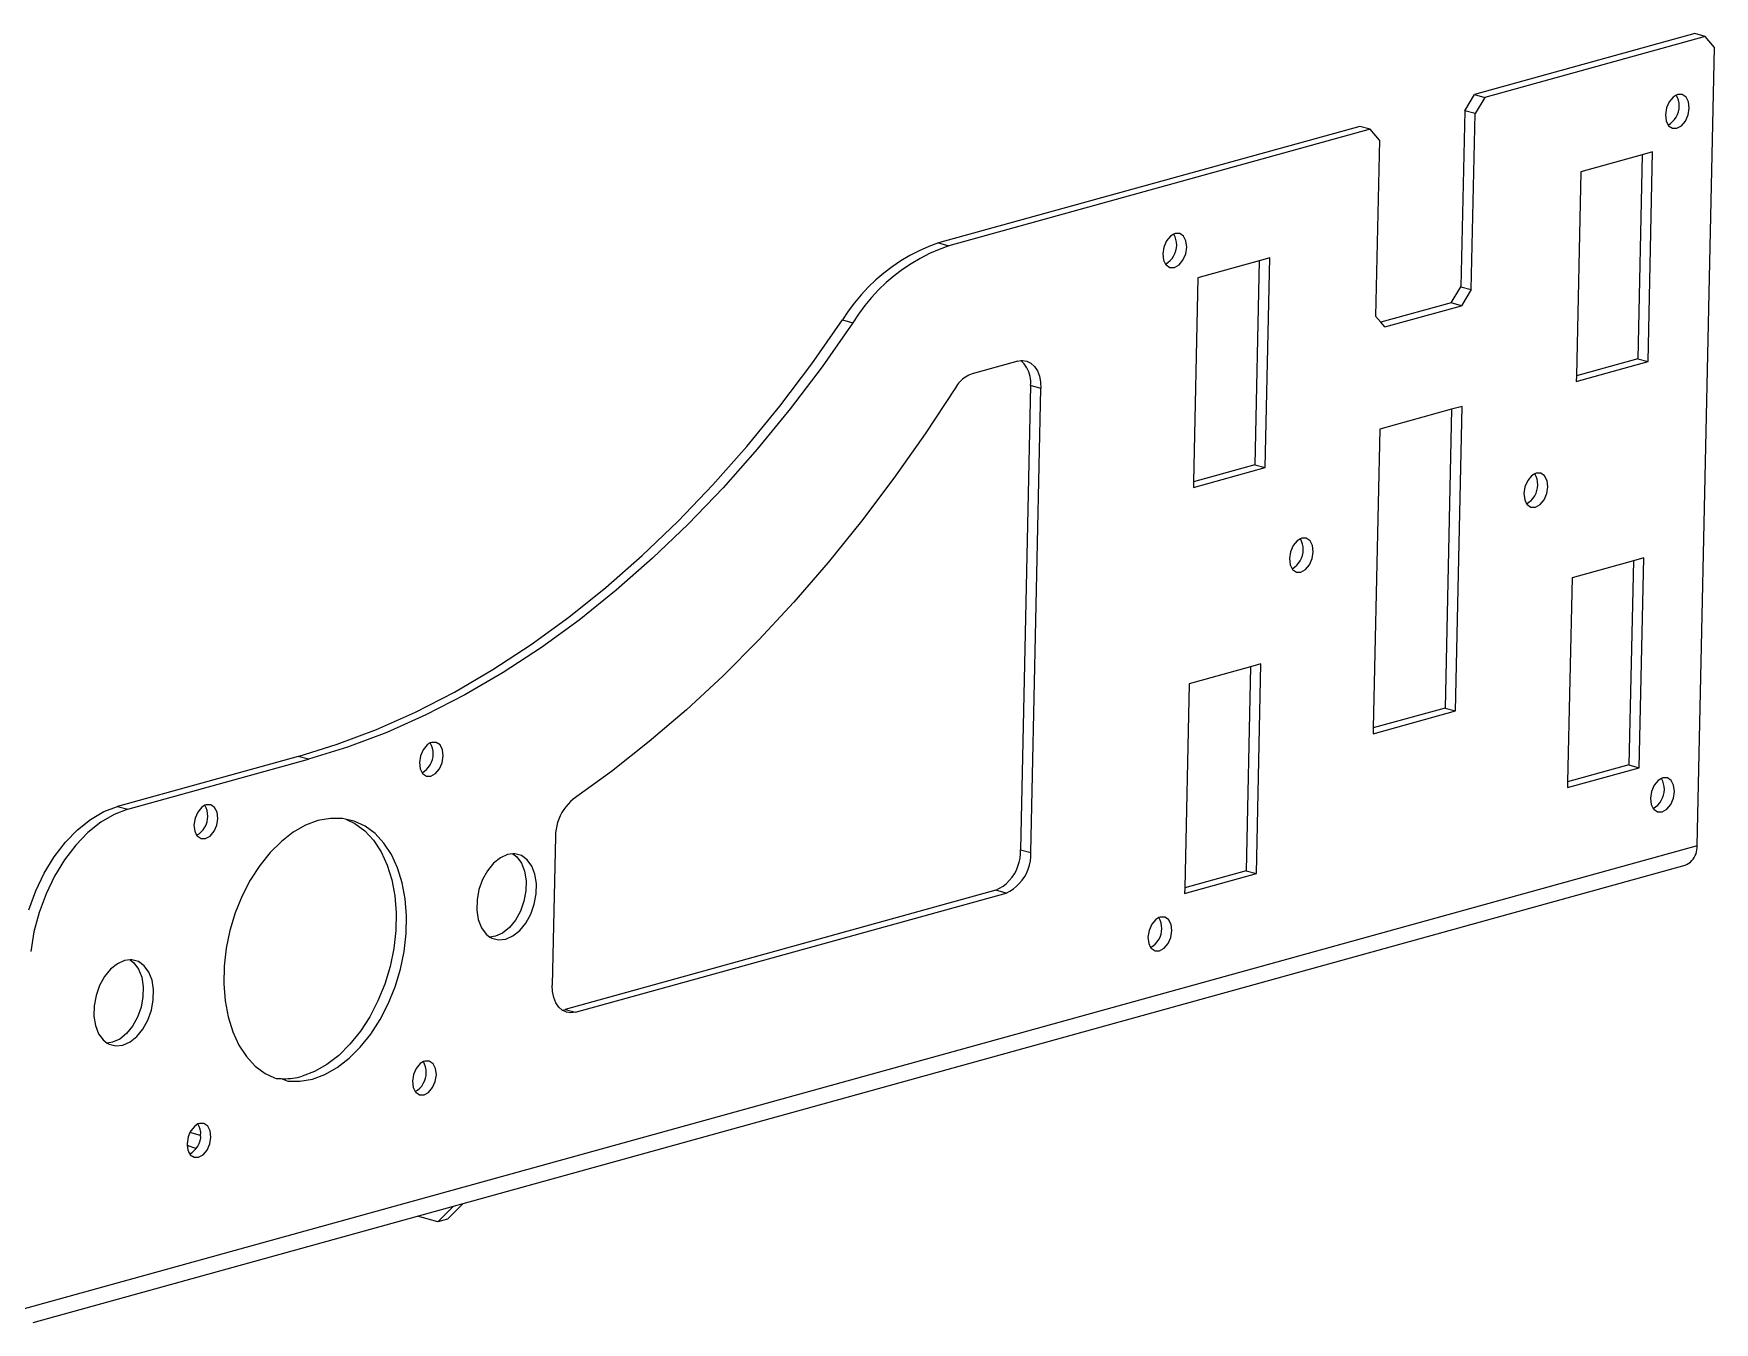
# Model space of a CAD drawing. Header units: millimetres. Extents: x -200 to 3600, y -1100 to 300.
# Drawn here: x 910.5 to 970.2, y -224 to -178.2 of the extents above; entities that cross this region are included whole.
import ezdxf

# ---------------------------------------------------------------- set-up
doc = ezdxf.new("R2010")
doc.units = ezdxf.units.MM
doc.layers.add('Layer0', color=7, linetype='CONTINUOUS', true_color=0xffffff)

msp = doc.modelspace()

# ---------------------------------------------------------------- linework, layer by layer
at = {"layer": 'Layer0'}
for p, q in [((969.46, -178.229), (961.641, -180.393)), ((969.827, -178.33), (962.008, -180.494)), ((969.827, -178.33), (969.46, -178.229)), ((970.156, -178.717), (969.827, -178.33)), ((969.54, -207.071), (970.156, -178.717)), ((961.291, -180.968), (961.641, -180.393)), ((961.641, -180.393), (962.008, -180.494)), ((962.008, -180.494), (961.657, -181.069)), ((968.452, -180.87), (968.415, -181.109)), ((968.549, -180.65), (968.452, -180.87)), ((968.689, -180.482), (968.549, -180.65)), ((968.803, -180.409), (968.689, -180.482)), ((968.853, -180.391), (968.803, -180.409)), ((968.849, -180.501), (968.803, -180.409)), ((968.881, -180.598), (968.849, -180.501)), ((969.014, -180.392), (968.853, -180.391)), ((968.901, -180.698), (968.881, -180.598)), ((968.9, -180.902), (968.907, -180.8)), ((968.907, -180.8), (968.901, -180.698)), ((969.15, -180.484), (969.014, -180.392)), ((969.237, -180.653), (969.15, -180.484)), ((969.227, -181.113), (969.265, -180.874)), ((969.265, -180.874), (969.237, -180.653)), ((961.291, -180.968), (961.155, -187.215)), ((961.657, -181.069), (961.291, -180.968)), ((961.521, -187.316), (961.657, -181.069)), ((968.415, -181.109), (968.442, -181.33)), ((968.442, -181.33), (968.51, -181.474)), ((968.51, -181.474), (968.596, -181.418)), ((968.51, -181.474), (968.53, -181.5)), ((968.596, -181.418), (968.674, -181.352)), ((968.674, -181.352), (968.742, -181.275)), ((968.742, -181.275), (968.8, -181.191)), ((968.8, -181.191), (968.846, -181.099)), ((968.846, -181.099), (968.879, -181.003)), ((968.879, -181.003), (968.9, -180.902)), ((968.99, -181.502), (969.131, -181.333)), ((969.131, -181.333), (969.227, -181.113)), ((957.561, -181.522), (942.603, -185.661)), ((957.928, -181.623), (942.969, -185.762)), ((957.928, -181.623), (957.561, -181.522)), ((958.257, -182.009), (957.928, -181.623)), ((958.257, -182.009), (958.122, -188.257)), ((968.53, -181.5), (968.665, -181.592)), ((968.665, -181.592), (968.827, -181.592)), ((968.827, -181.592), (968.99, -181.502)), ((967.593, -182.531), (965.414, -183.134)), ((967.593, -182.531), (967.435, -189.776)), ((967.964, -182.428), (967.593, -182.531)), ((967.802, -189.877), (967.964, -182.428)), ((965.414, -183.134), (965.256, -190.379)), ((950.7, -185.589), (950.604, -185.81)), ((950.841, -185.421), (950.7, -185.589)), ((950.955, -185.348), (950.841, -185.421)), ((951.004, -185.33), (950.955, -185.348)), ((951, -185.44), (950.955, -185.348)), ((951.033, -185.537), (951, -185.44)), ((951.166, -185.331), (951.004, -185.33)), ((951.052, -185.637), (951.033, -185.537)), ((951.059, -185.739), (951.052, -185.637)), ((951.301, -185.423), (951.166, -185.331)), ((951.389, -185.592), (951.301, -185.423)), ((951.416, -185.813), (951.389, -185.592)), ((941.583, -186.111), (941.263, -186.299)), ((941.914, -185.941), (941.583, -186.111)), ((941.95, -186.212), (941.629, -186.4)), ((942.254, -185.791), (941.914, -185.941)), ((942.281, -186.042), (941.95, -186.212)), ((942.603, -185.661), (942.254, -185.791)), ((942.621, -185.892), (942.281, -186.042)), ((942.603, -185.661), (942.969, -185.762)), ((942.969, -185.762), (942.621, -185.892)), ((950.604, -185.81), (950.566, -186.048)), ((950.566, -186.048), (950.594, -186.269)), ((950.825, -186.291), (950.893, -186.214)), ((950.893, -186.214), (950.951, -186.13)), ((950.951, -186.13), (950.997, -186.038)), ((950.997, -186.038), (951.031, -185.942)), ((951.031, -185.942), (951.052, -185.841)), ((951.052, -185.841), (951.059, -185.739)), ((951.283, -186.272), (951.379, -186.052)), ((951.379, -186.052), (951.416, -185.813)), ((954.365, -186.192), (953.994, -186.294)), ((954.203, -193.64), (954.365, -186.192)), ((940.657, -186.73), (940.373, -186.971)), ((940.953, -186.506), (940.657, -186.73)), ((941.023, -186.831), (940.74, -187.072)), ((941.263, -186.299), (940.953, -186.506)), ((941.32, -186.607), (941.023, -186.831)), ((941.629, -186.4), (941.32, -186.607)), ((950.594, -186.269), (950.661, -186.413)), ((950.661, -186.413), (950.747, -186.357)), ((950.661, -186.413), (950.682, -186.439)), ((950.682, -186.439), (950.817, -186.531)), ((950.747, -186.357), (950.825, -186.291)), ((950.817, -186.531), (950.978, -186.532)), ((950.978, -186.532), (951.142, -186.441)), ((951.142, -186.441), (951.283, -186.272)), ((953.994, -186.294), (951.815, -186.897)), ((953.994, -186.294), (953.836, -193.539)), ((940.105, -187.228), (939.851, -187.5)), ((940.373, -186.971), (940.105, -187.228)), ((940.471, -187.329), (940.217, -187.601)), ((940.74, -187.072), (940.471, -187.329)), ((951.815, -186.897), (951.658, -194.142)), ((960.804, -187.79), (961.155, -187.215)), ((961.155, -187.215), (961.521, -187.316)), ((961.521, -187.316), (961.171, -187.891)), ((939.614, -187.786), (939.393, -188.085)), ((939.851, -187.5), (939.614, -187.786)), ((939.98, -187.887), (939.76, -188.186)), ((940.217, -187.601), (939.98, -187.887)), ((960.804, -187.79), (958.312, -188.48)), ((958.451, -188.643), (961.171, -187.891)), ((961.171, -187.891), (960.804, -187.79)), ((938.097, -189.958), (939.19, -188.397)), ((939.557, -188.498), (938.463, -190.059)), ((939.393, -188.085), (939.19, -188.397)), ((939.19, -188.397), (939.557, -188.498)), ((939.76, -188.186), (939.557, -188.498)), ((958.312, -188.48), (958.122, -188.257)), ((958.451, -188.643), (958.312, -188.48)), ((967.435, -189.776), (965.256, -190.379)), ((967.435, -189.776), (967.802, -189.877)), ((936.963, -191.456), (938.097, -189.958)), ((938.463, -190.059), (937.33, -191.557)), ((943.558, -190.426), (943.504, -190.463)), ((943.614, -190.392), (943.558, -190.426)), ((943.672, -190.361), (943.614, -190.392)), ((943.732, -190.334), (943.672, -190.361)), ((943.793, -190.311), (943.732, -190.334)), ((945.415, -189.862), (943.793, -190.311)), ((945.415, -189.862), (945.528, -189.842)), ((945.528, -189.842), (945.58, -189.84)), ((945.587, -189.899), (945.528, -189.842)), ((945.58, -189.84), (945.738, -189.864)), ((945.642, -189.96), (945.587, -189.899)), ((945.692, -190.026), (945.642, -189.96)), ((945.736, -190.095), (945.692, -190.026)), ((945.775, -190.167), (945.736, -190.095)), ((945.738, -189.864), (945.882, -189.934)), ((945.808, -190.243), (945.775, -190.167)), ((945.835, -190.321), (945.808, -190.243)), ((945.855, -190.4), (945.835, -190.321)), ((945.869, -190.481), (945.855, -190.4)), ((945.882, -189.934), (946.008, -190.048)), ((946.008, -190.048), (946.11, -190.201)), ((946.11, -190.201), (946.184, -190.387)), ((946.184, -190.387), (946.227, -190.599)), ((965.252, -190.583), (967.802, -189.877)), ((965.256, -190.379), (965.252, -190.583)), ((943.201, -190.804), (942.126, -192.438)), ((943.235, -190.748), (943.201, -190.804)), ((943.272, -190.694), (943.235, -190.748)), ((943.313, -190.642), (943.272, -190.694)), ((943.357, -190.593), (943.313, -190.642)), ((943.403, -190.547), (943.357, -190.593)), ((943.452, -190.503), (943.403, -190.547)), ((943.504, -190.463), (943.452, -190.503)), ((945.872, -190.728), (945.514, -207.212)), ((945.877, -190.563), (945.869, -190.481)), ((945.872, -190.728), (945.877, -190.646)), ((946.238, -190.829), (945.872, -190.728)), ((945.877, -190.646), (945.877, -190.563)), ((945.88, -207.313), (946.238, -190.829)), ((946.227, -190.599), (946.238, -190.829)), ((935.792, -192.888), (936.963, -191.456)), ((937.33, -191.557), (936.158, -192.989)), ((960.824, -191.569), (958.271, -192.276)), ((960.824, -191.569), (960.593, -202.179)), ((961.195, -191.467), (960.824, -191.569)), ((960.96, -202.28), (961.195, -191.467)), ((942.126, -192.438), (941.013, -194.02)), ((958.271, -192.276), (958.04, -202.885)), ((934.585, -194.252), (935.792, -192.888)), ((936.158, -192.989), (934.952, -194.353)), ((951.653, -194.346), (954.203, -193.64)), ((953.836, -193.539), (951.658, -194.142)), ((953.836, -193.539), (954.203, -193.64)), ((963.666, -193.933), (963.525, -194.102)), ((963.78, -193.86), (963.666, -193.933)), ((963.829, -193.843), (963.78, -193.86)), ((963.825, -193.952), (963.78, -193.86)), ((963.858, -194.049), (963.825, -193.952)), ((963.991, -193.843), (963.829, -193.843)), ((964.126, -193.935), (963.991, -193.843)), ((964.214, -194.105), (964.126, -193.935)), ((933.347, -195.542), (934.585, -194.252)), ((934.952, -194.353), (933.713, -195.643)), ((941.013, -194.02), (939.863, -195.545)), ((951.658, -194.142), (951.653, -194.346)), ((963.429, -194.322), (963.391, -194.561)), ((963.391, -194.561), (963.419, -194.782)), ((963.525, -194.102), (963.429, -194.322)), ((963.776, -194.642), (963.822, -194.551)), ((963.822, -194.551), (963.856, -194.454)), ((963.856, -194.454), (963.877, -194.354)), ((963.878, -194.15), (963.858, -194.049)), ((963.877, -194.354), (963.884, -194.252)), ((963.884, -194.252), (963.878, -194.15)), ((964.108, -194.785), (964.204, -194.565)), ((964.204, -194.565), (964.241, -194.326)), ((964.241, -194.326), (964.214, -194.105)), ((963.419, -194.782), (963.487, -194.925)), ((963.487, -194.925), (963.572, -194.87)), ((963.487, -194.925), (963.507, -194.951)), ((963.507, -194.951), (963.642, -195.043)), ((963.572, -194.87), (963.65, -194.803)), ((963.642, -195.043), (963.803, -195.044)), ((963.65, -194.803), (963.719, -194.727)), ((963.719, -194.727), (963.776, -194.642)), ((963.803, -195.044), (963.967, -194.953)), ((963.967, -194.953), (964.108, -194.785)), ((932.079, -196.758), (933.347, -195.542)), ((933.713, -195.643), (932.445, -196.859)), ((939.863, -195.545), (938.68, -197.011)), ((955.337, -196.238), (955.196, -196.407)), ((955.451, -196.165), (955.337, -196.238)), ((955.5, -196.148), (955.451, -196.165)), ((955.496, -196.257), (955.451, -196.165)), ((955.529, -196.354), (955.496, -196.257)), ((955.662, -196.148), (955.5, -196.148)), ((955.548, -196.455), (955.529, -196.354)), ((955.797, -196.24), (955.662, -196.148)), ((955.885, -196.41), (955.797, -196.24)), ((930.785, -197.895), (932.079, -196.758)), ((932.445, -196.859), (931.151, -197.996)), ((955.1, -196.627), (955.062, -196.866)), ((955.062, -196.866), (955.09, -197.087)), ((955.196, -196.407), (955.1, -196.627)), ((955.389, -197.032), (955.447, -196.947)), ((955.447, -196.947), (955.493, -196.856)), ((955.493, -196.856), (955.527, -196.759)), ((955.527, -196.759), (955.547, -196.659)), ((955.547, -196.659), (955.555, -196.557)), ((955.555, -196.557), (955.548, -196.455)), ((955.778, -197.09), (955.875, -196.87)), ((955.875, -196.87), (955.912, -196.631)), ((955.912, -196.631), (955.885, -196.41)), ((967.279, -196.948), (965.101, -197.551)), ((967.279, -196.948), (967.122, -204.194)), ((967.65, -196.846), (967.279, -196.948)), ((967.488, -204.295), (967.65, -196.846)), ((938.68, -197.011), (937.464, -198.416)), ((955.09, -197.087), (955.157, -197.23)), ((955.157, -197.23), (955.243, -197.175)), ((955.157, -197.23), (955.177, -197.256)), ((955.177, -197.256), (955.312, -197.348)), ((955.243, -197.175), (955.321, -197.108)), ((955.312, -197.348), (955.474, -197.349)), ((955.321, -197.108), (955.389, -197.032)), ((955.474, -197.349), (955.638, -197.258)), ((955.638, -197.258), (955.778, -197.09)), ((965.101, -197.551), (964.943, -204.797)), ((929.467, -198.951), (930.785, -197.895)), ((931.151, -197.996), (929.834, -199.052)), ((937.464, -198.416), (936.219, -199.757)), ((928.13, -199.924), (929.467, -198.951)), ((929.834, -199.052), (928.496, -200.025)), ((926.775, -200.811), (928.13, -199.924)), ((936.219, -199.757), (934.947, -201.031)), ((928.496, -200.025), (927.141, -200.912)), ((925.406, -201.61), (926.775, -200.811)), ((927.141, -200.912), (925.772, -201.711)), ((934.947, -201.031), (933.649, -202.236)), ((953.681, -200.711), (951.502, -201.314)), ((953.681, -200.711), (953.523, -207.957)), ((954.052, -200.609), (953.681, -200.711)), ((953.89, -208.058), (954.052, -200.609)), ((924.026, -202.321), (925.406, -201.61)), ((925.772, -201.711), (924.393, -202.422)), ((951.502, -201.314), (951.344, -208.56)), ((922.639, -202.94), (924.026, -202.321)), ((933.649, -202.236), (932.328, -203.37)), ((958.036, -203.089), (960.96, -202.28)), ((960.593, -202.179), (958.04, -202.885)), ((960.593, -202.179), (960.96, -202.28)), ((921.247, -203.466), (922.639, -202.94)), ((924.393, -202.422), (923.006, -203.041)), ((958.04, -202.885), (958.036, -203.089)), ((919.855, -203.898), (921.247, -203.466)), ((923.006, -203.041), (921.614, -203.567)), ((924.436, -203.488), (924.295, -203.656)), ((924.55, -203.415), (924.436, -203.488)), ((924.6, -203.397), (924.55, -203.415)), ((924.595, -203.506), (924.55, -203.415)), ((924.628, -203.603), (924.595, -203.506)), ((924.761, -203.398), (924.6, -203.397)), ((924.896, -203.49), (924.761, -203.398)), ((924.984, -203.659), (924.896, -203.49)), ((932.328, -203.37), (930.987, -204.43)), ((919.855, -203.898), (913.444, -205.672)), ((913.81, -205.773), (920.221, -203.999)), ((920.221, -203.999), (919.855, -203.898)), ((921.614, -203.567), (920.221, -203.999)), ((924.199, -203.876), (924.162, -204.115)), ((924.162, -204.115), (924.189, -204.336)), ((924.295, -203.656), (924.199, -203.876)), ((924.547, -204.197), (924.593, -204.105)), ((924.593, -204.105), (924.626, -204.008)), ((924.626, -204.008), (924.647, -203.908)), ((924.648, -203.704), (924.628, -203.603)), ((924.647, -203.908), (924.654, -203.806)), ((924.654, -203.806), (924.648, -203.704)), ((924.878, -204.339), (924.974, -204.119)), ((924.974, -204.119), (925.012, -203.88)), ((925.012, -203.88), (924.984, -203.659)), ((924.189, -204.336), (924.257, -204.479)), ((924.257, -204.479), (924.343, -204.424)), ((924.257, -204.479), (924.277, -204.505)), ((924.277, -204.505), (924.412, -204.598)), ((924.343, -204.424), (924.42, -204.357)), ((924.412, -204.598), (924.574, -204.598)), ((924.42, -204.357), (924.489, -204.281)), ((924.489, -204.281), (924.547, -204.197)), ((924.574, -204.598), (924.737, -204.507)), ((924.737, -204.507), (924.878, -204.339)), ((930.987, -204.43), (929.628, -205.416)), ((964.939, -205), (967.488, -204.295)), ((967.122, -204.194), (964.943, -204.797)), ((967.122, -204.194), (967.488, -204.295)), ((968.162, -204.751), (968.021, -204.919)), ((968.276, -204.678), (968.162, -204.751)), ((968.325, -204.66), (968.276, -204.678)), ((968.321, -204.77), (968.276, -204.678)), ((968.487, -204.661), (968.325, -204.66)), ((968.622, -204.753), (968.487, -204.661)), ((968.71, -204.922), (968.622, -204.753)), ((964.943, -204.797), (964.939, -205)), ((967.925, -205.14), (967.887, -205.378)), ((968.021, -204.919), (967.925, -205.14)), ((968.318, -205.369), (968.352, -205.272)), ((968.354, -204.867), (968.321, -204.77)), ((968.352, -205.272), (968.373, -205.172)), ((968.374, -204.967), (968.354, -204.867)), ((968.373, -205.172), (968.38, -205.069)), ((968.38, -205.069), (968.374, -204.967)), ((968.7, -205.382), (968.737, -205.143)), ((968.737, -205.143), (968.71, -204.922)), ((912.482, -206.132), (912.959, -205.855)), ((912.959, -205.855), (913.444, -205.672)), ((913.81, -205.773), (913.326, -205.956)), ((913.444, -205.672), (913.81, -205.773)), ((916.289, -205.871), (916.193, -206.092)), ((916.43, -205.703), (916.289, -205.871)), ((916.544, -205.63), (916.43, -205.703)), ((916.593, -205.612), (916.544, -205.63)), ((916.589, -205.722), (916.544, -205.63)), ((916.622, -205.819), (916.589, -205.722)), ((916.755, -205.613), (916.593, -205.612)), ((916.642, -205.919), (916.622, -205.819)), ((916.648, -206.022), (916.642, -205.919)), ((916.89, -205.705), (916.755, -205.613)), ((916.978, -205.875), (916.89, -205.705)), ((917.005, -206.095), (916.978, -205.875)), ((929.221, -205.892), (929.162, -206.004)), ((929.288, -205.785), (929.221, -205.892)), ((929.362, -205.684), (929.288, -205.785)), ((929.444, -205.588), (929.362, -205.684)), ((929.533, -205.498), (929.444, -205.588)), ((929.628, -205.416), (929.533, -205.498)), ((967.887, -205.378), (967.915, -205.599)), ((967.915, -205.599), (967.982, -205.743)), ((967.982, -205.743), (968.068, -205.687)), ((967.982, -205.743), (968.003, -205.769)), ((968.003, -205.769), (968.138, -205.861)), ((968.068, -205.687), (968.146, -205.621)), ((968.138, -205.861), (968.299, -205.862)), ((968.146, -205.621), (968.214, -205.544)), ((968.214, -205.544), (968.272, -205.46)), ((968.272, -205.46), (968.318, -205.369)), ((968.299, -205.862), (968.463, -205.771)), ((968.463, -205.771), (968.604, -205.603)), ((968.604, -205.603), (968.7, -205.382)), ((911.589, -206.944), (912.022, -206.498)), ((912.022, -206.498), (912.482, -206.132)), ((912.848, -206.233), (912.389, -206.598)), ((913.326, -205.956), (912.848, -206.233)), ((916.193, -206.092), (916.155, -206.331)), ((916.155, -206.331), (916.183, -206.552)), ((916.414, -206.573), (916.483, -206.497)), ((916.483, -206.497), (916.54, -206.412)), ((916.54, -206.412), (916.586, -206.321)), ((916.586, -206.321), (916.62, -206.224)), ((916.62, -206.224), (916.641, -206.124)), ((916.641, -206.124), (916.648, -206.022)), ((916.872, -206.555), (916.968, -206.334)), ((916.968, -206.334), (917.005, -206.095)), ((920.117, -206.34), (919.681, -206.587)), ((920.56, -206.175), (920.117, -206.34)), ((921.001, -206.095), (920.56, -206.175)), ((921.433, -206.102), (921.001, -206.095)), ((921.543, -206.119), (921.433, -206.102)), ((921.578, -206.136), (921.543, -206.119)), ((921.578, -206.136), (921.866, -206.275)), ((921.846, -206.197), (921.578, -206.136)), ((922.233, -206.376), (921.846, -206.197)), ((921.866, -206.275), (922.22, -206.536)), ((922.22, -206.536), (922.535, -206.874)), ((922.587, -206.637), (922.233, -206.376)), ((929.015, -206.484), (929.001, -206.609)), ((929.038, -206.36), (929.015, -206.484)), ((929.071, -206.238), (929.038, -206.36)), ((929.112, -206.119), (929.071, -206.238)), ((929.162, -206.004), (929.112, -206.119)), ((969.54, -207.071), (910.045, -223.534)), ((911.192, -207.462), (911.589, -206.944)), ((911.956, -207.045), (911.559, -207.563)), ((912.389, -206.598), (911.956, -207.045)), ((916.183, -206.552), (916.25, -206.695)), ((916.25, -206.695), (916.336, -206.639)), ((916.25, -206.695), (916.271, -206.721)), ((916.271, -206.721), (916.406, -206.813)), ((916.336, -206.639), (916.414, -206.573)), ((916.406, -206.813), (916.567, -206.814)), ((916.567, -206.814), (916.731, -206.723)), ((916.731, -206.723), (916.872, -206.555)), ((919.259, -206.912), (918.859, -207.31)), ((919.681, -206.587), (919.259, -206.912)), ((922.535, -206.874), (922.804, -207.282)), ((922.901, -206.975), (922.587, -206.637)), ((923.171, -207.383), (922.901, -206.975)), ((928.996, -206.735), (928.881, -212.016)), ((929.001, -206.609), (928.996, -206.735)), ((969.537, -207.214), (969.542, -207.142)), ((969.542, -207.142), (969.54, -207.071)), ((910.839, -208.042), (911.192, -207.462)), ((911.559, -207.563), (911.205, -208.143)), ((918.859, -207.31), (918.489, -207.771)), ((922.804, -207.282), (923.023, -207.754)), ((923.389, -207.855), (923.171, -207.383)), ((926.795, -207.689), (926.58, -207.953)), ((927.037, -207.495), (926.795, -207.689)), ((927.293, -207.381), (927.037, -207.495)), ((927.484, -207.352), (927.293, -207.381)), ((927.546, -207.354), (927.484, -207.352)), ((927.484, -207.352), (927.622, -207.462)), ((927.783, -207.416), (927.546, -207.354)), ((927.622, -207.462), (927.786, -207.686)), ((927.989, -207.563), (927.783, -207.416)), ((927.786, -207.686), (927.898, -207.974)), ((928.153, -207.787), (927.989, -207.563)), ((945.422, -207.795), (945.467, -207.653)), ((945.467, -207.653), (945.497, -207.508)), ((945.497, -207.508), (945.512, -207.36)), ((945.512, -207.36), (945.514, -207.212)), ((945.514, -207.212), (945.88, -207.313)), ((945.833, -207.754), (945.863, -207.609)), ((945.863, -207.609), (945.879, -207.461)), ((945.879, -207.461), (945.88, -207.313)), ((969.121, -207.756), (969.185, -207.726)), ((969.185, -207.726), (969.247, -207.689)), ((969.247, -207.689), (969.303, -207.645)), ((969.303, -207.645), (969.356, -207.596)), ((969.356, -207.596), (969.402, -207.541)), ((969.402, -207.541), (969.443, -207.482)), ((969.443, -207.482), (969.477, -207.419)), ((969.477, -207.419), (969.504, -207.353)), ((969.504, -207.353), (969.524, -207.284)), ((969.524, -207.284), (969.537, -207.214)), ((910.536, -208.671), (910.839, -208.042)), ((911.205, -208.143), (910.902, -208.772)), ((918.156, -208.288), (917.866, -208.851)), ((918.489, -207.771), (918.156, -208.288)), ((923.023, -207.754), (923.187, -208.28)), ((923.187, -208.28), (923.293, -208.85)), ((923.553, -208.381), (923.389, -207.855)), ((925.712, -219.769), (969.121, -207.756)), ((926.404, -208.271), (926.278, -208.625)), ((926.58, -207.953), (926.404, -208.271)), ((927.898, -207.974), (927.952, -208.309)), ((927.952, -208.309), (927.944, -208.671)), ((928.265, -208.075), (928.153, -207.787)), ((928.319, -208.41), (928.265, -208.075)), ((945.009, -208.404), (945.115, -208.3)), ((945.115, -208.3), (945.21, -208.186)), ((945.21, -208.186), (945.293, -208.063)), ((945.293, -208.063), (945.364, -207.932)), ((945.364, -207.932), (945.422, -207.795)), ((945.481, -208.401), (945.576, -208.287)), ((945.576, -208.287), (945.66, -208.164)), ((945.66, -208.164), (945.731, -208.033)), ((945.731, -208.033), (945.789, -207.896)), ((945.789, -207.896), (945.833, -207.754)), ((951.34, -208.763), (953.89, -208.058)), ((953.523, -207.957), (951.344, -208.56)), ((953.523, -207.957), (953.89, -208.058)), ((910.29, -209.338), (910.536, -208.671)), ((910.902, -208.772), (910.657, -209.439)), ((917.866, -208.851), (917.624, -209.45)), ((923.293, -208.85), (923.34, -209.454)), ((923.66, -208.951), (923.553, -208.381)), ((926.278, -208.625), (926.209, -208.993)), ((927.944, -208.671), (927.875, -209.039)), ((928.242, -209.14), (928.311, -208.772)), ((928.311, -208.772), (928.319, -208.41)), ((944.638, -208.648), (929.339, -212.882)), ((929.705, -212.983), (945.004, -208.749)), ((944.638, -208.648), (944.769, -208.579)), ((945.004, -208.749), (944.638, -208.648)), ((944.769, -208.579), (944.893, -208.497)), ((944.893, -208.497), (945.009, -208.404)), ((945.004, -208.749), (945.136, -208.68)), ((945.136, -208.68), (945.26, -208.598)), ((945.26, -208.598), (945.375, -208.505)), ((945.375, -208.505), (945.481, -208.401)), ((951.344, -208.56), (951.34, -208.763)), ((910.657, -209.439), (910.473, -210.128)), ((917.624, -209.45), (917.435, -210.074)), ((923.34, -209.454), (923.326, -210.08)), ((923.706, -209.555), (923.66, -208.951)), ((926.209, -208.993), (926.201, -209.355)), ((926.201, -209.355), (926.255, -209.69)), ((927.749, -209.393), (927.574, -209.711)), ((927.875, -209.039), (927.749, -209.393)), ((927.94, -209.812), (928.116, -209.494)), ((928.116, -209.494), (928.242, -209.14)), ((910.473, -210.128), (910.356, -210.826)), ((917.435, -210.074), (917.302, -210.71)), ((923.326, -210.08), (923.253, -210.717)), ((923.693, -210.181), (923.706, -209.555)), ((926.255, -209.69), (926.367, -209.978)), ((926.367, -209.978), (926.531, -210.202)), ((927.358, -209.975), (927.116, -210.169)), ((927.574, -209.711), (927.358, -209.975)), ((927.483, -210.27), (927.725, -210.076)), ((927.725, -210.076), (927.94, -209.812)), ((950.076, -210.079), (950.039, -210.318)), ((950.173, -209.858), (950.076, -210.079)), ((950.313, -209.69), (950.173, -209.858)), ((950.427, -209.617), (950.313, -209.69)), ((950.477, -209.599), (950.427, -209.617)), ((950.473, -209.709), (950.427, -209.617)), ((950.505, -209.806), (950.473, -209.709)), ((950.638, -209.6), (950.477, -209.599)), ((950.503, -210.211), (950.524, -210.111)), ((950.525, -209.906), (950.505, -209.806)), ((950.524, -210.111), (950.531, -210.009)), ((950.531, -210.009), (950.525, -209.906)), ((950.774, -209.692), (950.638, -209.6)), ((950.861, -209.861), (950.774, -209.692)), ((950.851, -210.321), (950.889, -210.082)), ((950.889, -210.082), (950.861, -209.861)), ((917.302, -210.71), (917.228, -211.347)), ((923.253, -210.717), (923.12, -211.353)), ((923.619, -210.818), (923.693, -210.181)), ((926.531, -210.202), (926.669, -210.312)), ((926.861, -210.283), (926.669, -210.312)), ((926.669, -210.312), (926.737, -210.349)), ((926.737, -210.349), (926.974, -210.411)), ((927.116, -210.169), (926.861, -210.283)), ((926.974, -210.411), (927.227, -210.384)), ((927.227, -210.384), (927.483, -210.27)), ((950.039, -210.318), (950.066, -210.539)), ((950.066, -210.539), (950.134, -210.682)), ((950.134, -210.682), (950.22, -210.626)), ((950.134, -210.682), (950.154, -210.708)), ((950.154, -210.708), (950.289, -210.8)), ((950.22, -210.626), (950.298, -210.56)), ((950.298, -210.56), (950.366, -210.484)), ((950.366, -210.484), (950.424, -210.399)), ((950.424, -210.399), (950.47, -210.308)), ((950.451, -210.801), (950.614, -210.71)), ((950.47, -210.308), (950.503, -210.211)), ((950.614, -210.71), (950.755, -210.542)), ((950.755, -210.542), (950.851, -210.321)), ((913.439, -211.258), (913.196, -211.452)), ((913.694, -211.144), (913.439, -211.258)), ((913.886, -211.115), (913.694, -211.144)), ((913.947, -211.117), (913.886, -211.115)), ((913.886, -211.115), (914.024, -211.226)), ((914.184, -211.179), (913.947, -211.117)), ((914.024, -211.226), (914.187, -211.45)), ((914.39, -211.327), (914.184, -211.179)), ((923.486, -211.454), (923.619, -210.818)), ((950.289, -210.8), (950.451, -210.801)), ((912.981, -211.716), (912.805, -212.034)), ((913.196, -211.452), (912.981, -211.716)), ((914.187, -211.45), (914.3, -211.737)), ((914.3, -211.737), (914.353, -212.072)), ((914.554, -211.551), (914.39, -211.327)), ((914.666, -211.838), (914.554, -211.551)), ((914.72, -212.173), (914.666, -211.838)), ((917.228, -211.347), (917.215, -211.974)), ((923.12, -211.353), (922.931, -211.977)), ((923.297, -212.078), (923.486, -211.454)), ((912.679, -212.388), (912.61, -212.756)), ((912.805, -212.034), (912.679, -212.388)), ((914.345, -212.434), (914.276, -212.802)), ((914.353, -212.072), (914.345, -212.434)), ((914.712, -212.535), (914.72, -212.173)), ((917.215, -211.974), (917.261, -212.577)), ((922.931, -211.977), (922.689, -212.576)), ((923.055, -212.677), (923.297, -212.078)), ((928.893, -212.246), (928.881, -212.016)), ((928.936, -212.458), (928.893, -212.246)), ((929.01, -212.644), (928.936, -212.458)), ((912.61, -212.756), (912.602, -213.119)), ((914.276, -212.802), (914.15, -213.156)), ((914.517, -213.257), (914.643, -212.903)), ((914.643, -212.903), (914.712, -212.535)), ((917.261, -212.577), (917.368, -213.148)), ((922.689, -212.576), (922.399, -213.139)), ((922.765, -213.24), (923.055, -212.677)), ((929.112, -212.797), (929.01, -212.644)), ((929.237, -212.911), (929.112, -212.797)), ((929.237, -212.911), (929.339, -212.882)), ((929.382, -212.981), (929.237, -212.911)), ((929.339, -212.882), (929.705, -212.983)), ((929.54, -213.005), (929.382, -212.981)), ((929.705, -212.983), (929.54, -213.005)), ((912.602, -213.119), (912.656, -213.453)), ((912.656, -213.453), (912.768, -213.741)), ((913.975, -213.474), (913.759, -213.738)), ((914.15, -213.156), (913.975, -213.474)), ((914.126, -213.839), (914.341, -213.575)), ((914.341, -213.575), (914.517, -213.257)), ((917.368, -213.148), (917.532, -213.673)), ((917.532, -213.673), (917.751, -214.145)), ((922.066, -213.656), (921.696, -214.118)), ((922.399, -213.139), (922.066, -213.656)), ((922.432, -213.757), (922.765, -213.24)), ((912.768, -213.741), (912.932, -213.965)), ((912.932, -213.965), (913.07, -214.075)), ((913.262, -214.046), (913.07, -214.075)), ((913.07, -214.075), (913.138, -214.112)), ((913.138, -214.112), (913.375, -214.174)), ((913.517, -213.932), (913.262, -214.046)), ((913.375, -214.174), (913.628, -214.147)), ((913.759, -213.738), (913.517, -213.932)), ((913.628, -214.147), (913.884, -214.033)), ((913.884, -214.033), (914.126, -213.839)), ((917.751, -214.145), (918.02, -214.553)), ((921.696, -214.118), (921.296, -214.515)), ((921.663, -214.616), (922.062, -214.219)), ((922.062, -214.219), (922.432, -213.757)), ((918.02, -214.553), (918.334, -214.891)), ((918.334, -214.891), (918.688, -215.152)), ((920.874, -214.84), (920.437, -215.088)), ((921.296, -214.515), (920.874, -214.84)), ((921.24, -214.941), (921.663, -214.616)), ((924.19, -214.805), (924.049, -214.973)), ((924.304, -214.732), (924.19, -214.805)), ((924.354, -214.714), (924.304, -214.732)), ((924.349, -214.824), (924.304, -214.732)), ((924.382, -214.921), (924.349, -214.824)), ((924.515, -214.715), (924.354, -214.714)), ((924.65, -214.807), (924.515, -214.715)), ((924.738, -214.977), (924.65, -214.807)), ((918.688, -215.152), (919.011, -215.308)), ((919.011, -215.308), (919.076, -215.332)), ((919.076, -215.332), (919.175, -215.33)), ((919.175, -215.33), (919.258, -215.336)), ((919.258, -215.336), (919.341, -215.339)), ((919.258, -215.336), (919.489, -215.426)), ((919.341, -215.339), (919.423, -215.339)), ((919.423, -215.339), (919.506, -215.336)), ((919.489, -215.426), (919.92, -215.433)), ((919.506, -215.336), (919.588, -215.33)), ((919.588, -215.33), (919.671, -215.321)), ((919.671, -215.321), (919.752, -215.308)), ((919.752, -215.308), (919.834, -215.293)), ((919.834, -215.293), (919.914, -215.274)), ((919.914, -215.274), (919.994, -215.253)), ((919.92, -215.433), (920.361, -215.354)), ((920.437, -215.088), (919.994, -215.253)), ((920.361, -215.354), (920.804, -215.188)), ((920.804, -215.188), (921.24, -214.941)), ((923.953, -215.194), (923.916, -215.433)), ((923.916, -215.433), (923.943, -215.654)), ((924.049, -214.973), (923.953, -215.194)), ((924.301, -215.514), (924.347, -215.423)), ((924.347, -215.423), (924.38, -215.326)), ((924.38, -215.326), (924.401, -215.226)), ((924.402, -215.021), (924.382, -214.921)), ((924.401, -215.226), (924.408, -215.124)), ((924.408, -215.124), (924.402, -215.021)), ((924.632, -215.657), (924.728, -215.436)), ((924.728, -215.436), (924.766, -215.197)), ((924.766, -215.197), (924.738, -214.977)), ((923.943, -215.654), (924.011, -215.797)), ((924.011, -215.797), (924.097, -215.741)), ((924.011, -215.797), (924.031, -215.823)), ((924.031, -215.823), (924.166, -215.915)), ((924.097, -215.741), (924.174, -215.675)), ((924.166, -215.915), (924.328, -215.916)), ((924.174, -215.675), (924.243, -215.599)), ((924.243, -215.599), (924.301, -215.514)), ((924.328, -215.916), (924.491, -215.825)), ((924.491, -215.825), (924.632, -215.657)), ((916.01, -217.248), (915.947, -217.409)), ((916.043, -217.189), (916.01, -217.248)), ((916.391, -217.352), (916.01, -217.248)), ((916.184, -217.021), (916.043, -217.189)), ((916.298, -216.948), (916.184, -217.021)), ((916.347, -216.93), (916.298, -216.948)), ((916.343, -217.04), (916.298, -216.948)), ((916.376, -217.137), (916.343, -217.04)), ((916.509, -216.931), (916.347, -216.93)), ((916.396, -217.237), (916.376, -217.137)), ((916.391, -217.352), (916.396, -217.237)), ((916.644, -217.023), (916.509, -216.931)), ((916.732, -217.192), (916.644, -217.023)), ((916.759, -217.413), (916.732, -217.192)), ((915.947, -217.409), (915.909, -217.648)), ((915.909, -217.648), (915.91, -217.703)), ((915.91, -217.703), (915.937, -217.869)), ((915.91, -217.703), (916.237, -217.814)), ((915.937, -217.869), (915.985, -217.982)), ((916.09, -217.957), (916.168, -217.89)), ((916.168, -217.89), (916.237, -217.814)), ((916.237, -217.814), (916.294, -217.73)), ((916.294, -217.73), (916.34, -217.638)), ((916.34, -217.638), (916.374, -217.542)), ((916.374, -217.542), (916.395, -217.441)), ((916.395, -217.441), (916.391, -217.352)), ((916.485, -218.041), (916.626, -217.872)), ((916.626, -217.872), (916.722, -217.652)), ((916.722, -217.652), (916.759, -217.413)), ((916.004, -218.013), (915.985, -217.982)), ((916.037, -217.997), (916.004, -218.013)), ((916.004, -218.013), (916.025, -218.039)), ((916.025, -218.039), (916.16, -218.131)), ((916.037, -217.997), (916.09, -217.957)), ((916.16, -218.131), (916.321, -218.131)), ((916.321, -218.131), (916.485, -218.041)), ((910.447, -223.993), (924.094, -220.216)), ((924.094, -220.216), (925.372, -219.863)), ((924.822, -220.417), (924.094, -220.216)), ((924.822, -220.417), (925.372, -219.863)), ((925.712, -219.769), (925.162, -220.323)), ((925.372, -219.863), (925.712, -219.769)), ((925.162, -220.323), (924.822, -220.417))]:
    msp.add_line(p, q, dxfattribs=at)

doc.saveas('drawing.dxf')
